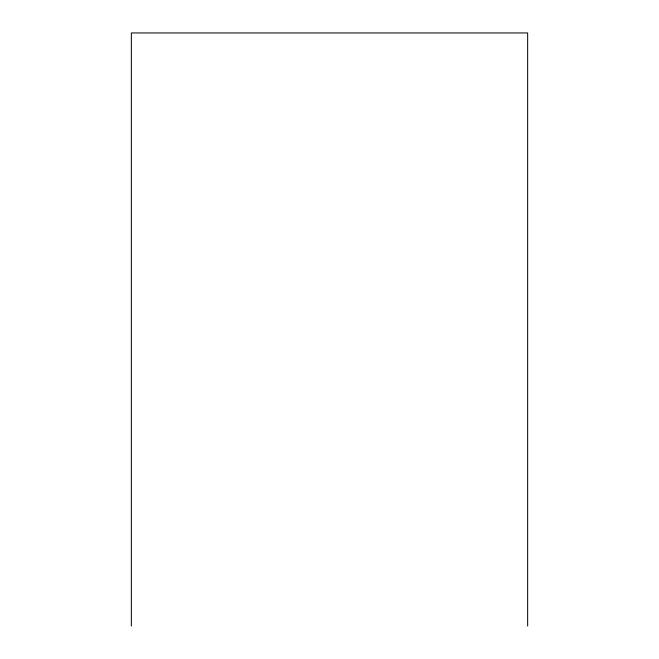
<?xml version="1.0" encoding="UTF-8"?>
<svg xmlns="http://www.w3.org/2000/svg" width="659" height="659" viewBox="0 0 659 659"><rect width="100%" height="100%" fill="white"/><g stroke="black" fill="none" stroke-linecap="round" stroke-linejoin="round"><path stroke-width="0.99" d="M527.653 626.05L527.653 32.95L131.347 32.95L131.347 626.05"/></g></svg>
